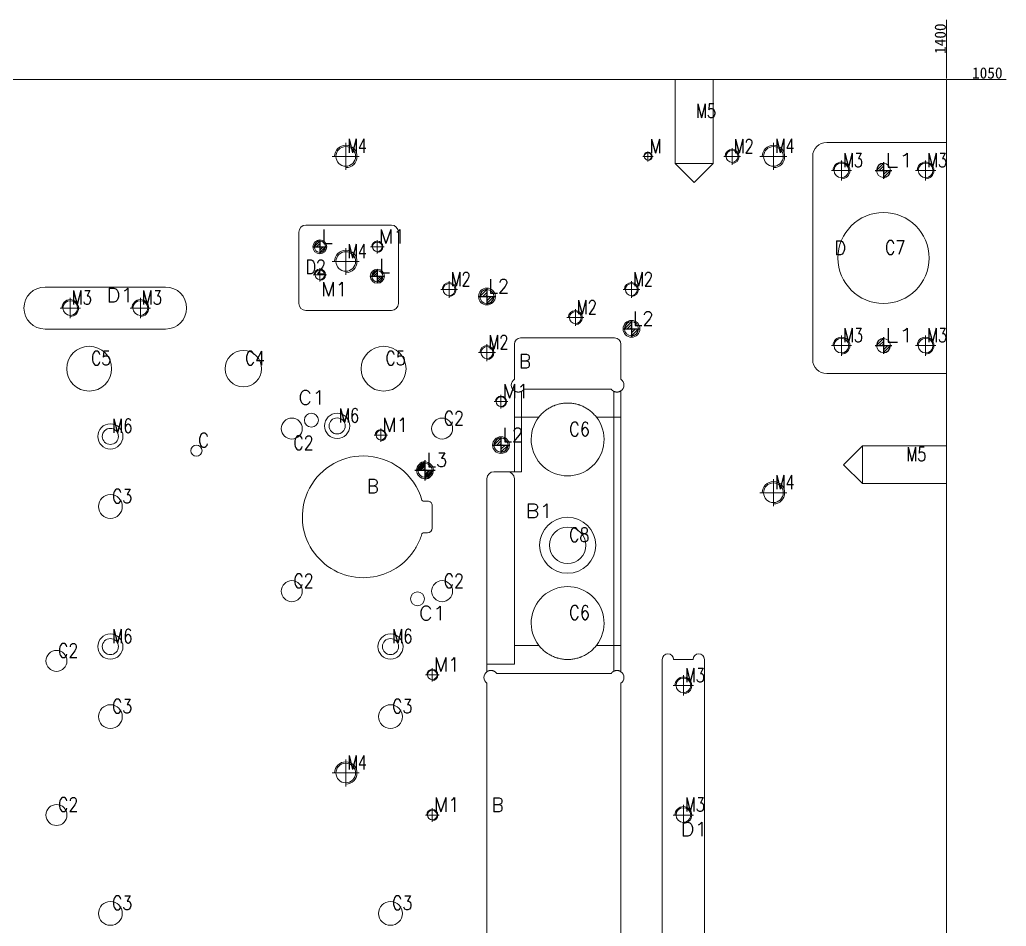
# Model space of a CAD drawing. Header units: millimetres. Extents: x 10479 to 12900, y 31305 to 32703.
# Drawn here: x 11265 to 11969, y 31952 to 32599 of the extents above; entities that cross this region are included whole.
import ezdxf

# ---------------------------------------------------------------- set-up
doc = ezdxf.new("R2010")
doc.units = ezdxf.units.MM
doc.linetypes.add('CENTER', pattern=[0])
doc.linetypes.add('DASHED', pattern=[0])
for name, color, linetype in [('dim', 4, 'Continuous'), ('LP', 7, 'Continuous'), ('LP_O', 40, 'Continuous')]:
    doc.layers.add(name, color=color, linetype=linetype)
doc.styles.add('_PUG_ERP', font='txt')
doc.styles.add('chinesef_fs', font='txt.shx', dxfattribs={"bigfont": 'gbcbig.shx'})
doc.dimstyles.new('_PUG_ERP', dxfattribs={"dimtxt": 8, "dimasz": 1.5, "dimexe": 0.5, "dimexo": 0.5, "dimgap": 0.5, "dimtad": 1, "dimtxsty": '_PUG_ERP', "dimblk": 'CLOSEDBLANK', "dimcen": 0, "dimclrd": 4, "dimclre": 4, "dimclrt": 3, "dimazin": 3, "dimtfac": 1, "dimtmove": 0, "dimatfit": 3, "dimldrblk": 'CLOSEDBLANK', "dimlwd": 9, "dimlwe": 9})

# ---------------------------------------------------------------- blocks, each defined once
blk = doc.blocks.new('*D735')
at = {"layer": 'Defpoints', "color": 0}
for p in [(11926.17, 32556), (11941.17, 32556), (10526.17, 31506)]:
    blk.add_point(p, dxfattribs=at)
at = {"layer": 'dim', "color": 4, "lineweight": 9}
blk.add_line((11926.67, 32556), (11968.72, 32556), dxfattribs=at)
at = {"layer": 'dim', "color": 3, "lineweight": 13, "insert": (11955.19, 32560.5), "char_height": 8, "attachment_point": 5, "style": '_PUG_ERP'}
blk.add_mtext('1050', dxfattribs=at)
blk = doc.blocks.new('_ClosedBlank')
blk = doc.blocks.new('*D738')
at = {"layer": 'Defpoints', "color": 0}
for p in [(11926.17, 32571), (11926.17, 32556), (10526.17, 31506)]:
    blk.add_point(p, dxfattribs=at)
at = {"layer": 'dim', "color": 4, "lineweight": 9}
blk.add_line((11926.17, 32556.5), (11926.17, 32598.55), dxfattribs=at)
at = {"layer": 'dim', "color": 3, "lineweight": 13, "insert": (11921.67, 32585.02), "char_height": 8, "attachment_point": 5, "rotation": 90, "style": '_PUG_ERP'}
blk.add_mtext('1400', dxfattribs=at)
blk = doc.blocks.new('pg_hx_L0')
at = {"color": 230}
for p, q in [((0, 0.6), (0, -0.6)), ((-0.6, 0), (0.6, 0)), ((-0.5, -0.003), (0, 0.497)), ((-0.3, 0), (0, 0.3)), ((-0.1, 0), (0, 0.1)), ((0.5, 0.003), (0, -0.497)), ((0.1, 0), (0, -0.1)), ((0.3, 0), (0, -0.3))]:
    blk.add_line(p, q, dxfattribs=at)
for start, end in [(90, 180), (270, 0)]:
    blk.add_arc((0, 0), 0.5, start, end, dxfattribs=at)
blk = doc.blocks.new('pg_hx_LLL0')
blk.add_blockref('pg_hx_L0', (0, 0))

msp = doc.modelspace()

# ---------------------------------------------------------------- linework, layer by layer
at = {"layer": 'LP', "color": 135, "linetype": 'Continuous', "lineweight": 18}
for p, q in [((10526.169, 32556), (11926.169, 32556)), ((11926.169, 32556), (11926.169, 32511)), ((11926.169, 32346), (11926.169, 32511)), ((11926.169, 32346), (11926.169, 31716))]:
    msp.add_line(p, q, dxfattribs=at)
at = {"layer": 'LP', "color": 5, "linetype": 'DASHED', "lineweight": 13, "ltscale": 1.505081}
for p, q in [((11732.666, 32556), (11732.666, 32496)), ((11759.672, 32496), (11759.672, 32556)), ((11732.666, 32496), (11746.169, 32482.497)), ((11759.672, 32496), (11732.666, 32496)), ((11746.169, 32482.497), (11759.672, 32496)), ((11866.169, 32294.503), (11852.666, 32281)), ((11926.169, 32294.503), (11866.169, 32294.503)), ((11866.169, 32294.503), (11866.169, 32281)), ((11852.666, 32281), (11866.169, 32267.497)), ((11866.169, 32281), (11866.169, 32267.497)), ((11866.169, 32267.497), (11926.169, 32267.497))]:
    msp.add_line(p, q, dxfattribs=at)
at = {"layer": 'LP', "color": 31, "linetype": 'Continuous', "lineweight": 18}
for p, q in [((11840.669, 32511), (11926.169, 32511)), ((11830.669, 32356), (11830.669, 32501)), ((11530.17, 32452), (11469.17, 32452)), ((11464.17, 32447), (11464.17, 32396.05)), ((11535.17, 32396.05), (11535.17, 32447)), ((11469.17, 32391.05), (11530.17, 32391.05)), ((11689.389, 32371.5), (11622.389, 32371.5)), ((11617.889, 32367), (11617.889, 32341.952)), ((11693.889, 32341.952), (11693.889, 32367)), ((11926.169, 32346), (11840.669, 32346)), ((11617.889, 32333.705), (11617.889, 32276)), ((11622.889, 32333.325), (11622.889, 32315)), ((11624.841, 32335), (11686.938, 32335)), ((11688.889, 32315), (11688.889, 32333.325)), ((11693.889, 32333.705), (11693.889, 32133.295)), ((11617.889, 32315), (11622.889, 32315)), ((11693.889, 32315), (11688.889, 32315)), ((11603.369, 32276), (11617.889, 32276)), ((11622.889, 32276), (11617.889, 32276)), ((11598.369, 32271), (11598.369, 32133.295)), ((11617.889, 32152), (11617.889, 32271)), ((11555.149, 32255.05), (11552.95, 32255.049)), ((11555.463, 32255.05), (11555.149, 32255.05)), ((11555.777, 32255.05), (11555.463, 32255.05)), ((11556.091, 32255.05), (11555.777, 32255.05)), ((11559.199, 32235.75), (11559.391, 32251.67)), ((11555.899, 32232.45), (11552.906, 32232.45)), ((11617.889, 32152), (11617.889, 32138.771)), ((11688.889, 32133.675), (11688.889, 32152)), ((11693.889, 32152), (11688.889, 32152)), ((11617.889, 32138.771), (11598.369, 32138.771)), ((11686.938, 32132), (11605.321, 32132)), ((11598.369, 32125.048), (11598.369, 31936.952)), ((11693.889, 31936.952), (11693.889, 32125.048))]:
    msp.add_line(p, q, dxfattribs=at)
at = {"layer": 'LP', "color": 2, "linetype": 'Continuous', "lineweight": 18}
for p, q in [((11369.169, 32407.784), (11283.169, 32407.784)), ((11283.169, 32377.784), (11369.169, 32377.784)), ((11723.399, 31919.98), (11723.399, 32142.02)), ((11745.439, 32142.02), (11731.399, 32142.02)), ((11753.439, 32142.02), (11753.439, 31919.98))]:
    msp.add_line(p, q, dxfattribs=at)
at = {"layer": 'LP', "color": 155, "linetype": 'Continuous', "lineweight": 18}
for p, q in [((11635.395, 32315), (11622.889, 32315)), ((11622.889, 32315), (11622.889, 32276)), ((11688.889, 32315), (11676.383, 32315)), ((11688.889, 32152), (11688.889, 32315)), ((11617.889, 32152), (11635.395, 32152)), ((11676.383, 32152), (11688.889, 32152))]:
    msp.add_line(p, q, dxfattribs=at)
at = {"layer": 'LP', "color": 30, "linetype": 'DASHED', "lineweight": 13, "ltscale": 1.505081}
for centre, radius in [((11497.669, 32501), 7.003), ((11802.669, 32501), 7.003), ((11479.17, 32436.5), 5), ((11497.669, 32426), 7.003), ((11520.17, 32415.5), 5), ((11598.339, 32401), 6), ((11701.389, 32378), 6), ((11491.531, 32308.685), 9), ((11329.785, 32301.2), 9), ((11608.369, 32295), 6), ((11802.669, 32261), 7.003), ((11655.889, 32223.5), 20), ((11329.785, 32151.2), 9), ((11529.554, 32151.2), 9), ((11497.669, 32061), 7.003)]:
    msp.add_circle(centre, radius, dxfattribs=at)
at = {"layer": 'LP', "color": 42, "linetype": 'Continuous', "lineweight": 18}
for centre, radius in [((11773.188, 32501), 4.253), ((11713.187, 32501), 2.603), ((11851.169, 32491), 5.253), ((11911.169, 32491), 5.253), ((11881.169, 32428.5), 32.5), ((11520.17, 32436.5), 3.403), ((11479.17, 32416.5), 3.403), ((11571.389, 32406), 4.253), ((11701.389, 32406), 4.253), ((11301.169, 32392.784), 5.253), ((11351.169, 32392.784), 5.253), ((11661.389, 32386), 4.253), ((11314.669, 32349.514), 16), ((11524.669, 32349.514), 16), ((11598.339, 32360.995), 4.253), ((11851.169, 32366), 5.253), ((11911.169, 32366), 5.253), ((11424.669, 32349.514), 13), ((11608.369, 32326), 3.403), ((11459.168, 32306.758), 7.5), ((11491.531, 32308.685), 5.753), ((11566.369, 32306.758), 7.5), ((11329.785, 32301.2), 5.753), ((11522.645, 32302.011), 3.403), ((11391.167, 32291), 4), ((11329.785, 32251.2), 8.5), ((11655.889, 32223.5), 13), ((11459.168, 32190.758), 7.5), ((11566.369, 32190.758), 7.5), ((11329.785, 32151.2), 5.753), ((11529.554, 32151.2), 5.753), ((11291.339, 32141), 7.5), ((11559.369, 32130.995), 3.403), ((11738.439, 32123.5), 5.253), ((11329.785, 32101.2), 8.5), ((11529.554, 32101.2), 8.5), ((11291.339, 32031), 7.5), ((11559.369, 32030.995), 3.403), ((11738.439, 32031), 5.253), ((11329.785, 31960.8), 8.5), ((11529.554, 31960.8), 8.5)]:
    msp.add_circle(centre, radius, dxfattribs=at)
at = {"layer": 'LP', "color": 30, "linetype": 'DASHED', "lineweight": 13, "ltscale": 1.505081}
for centre in [(11497.669, 32501), (11802.669, 32501), (11497.669, 32426), (11802.669, 32261), (11497.669, 32061)]:
    msp.add_arc(centre, 8, 270, 180, dxfattribs=at)
at = {"layer": 'LP', "color": 42, "linetype": 'Continuous', "lineweight": 13}
for centre, radius in [((11773.188, 32501), 5), ((11713.187, 32501), 3), ((11851.169, 32491), 6), ((11911.169, 32491), 6), ((11520.17, 32436.5), 4), ((11479.17, 32416.5), 4), ((11571.389, 32406), 5), ((11701.389, 32406), 5), ((11301.169, 32392.784), 6), ((11351.169, 32392.784), 6), ((11661.389, 32386), 5), ((11851.169, 32366), 6), ((11911.169, 32366), 6), ((11598.339, 32360.995), 5), ((11608.369, 32326), 4), ((11522.645, 32302.011), 4), ((11559.369, 32130.995), 4), ((11738.439, 32123.5), 6), ((11559.369, 32030.995), 4), ((11738.439, 32031), 6)]:
    msp.add_arc(centre, radius, 270, 180, dxfattribs=at)
at = {"layer": 'LP', "color": 31, "linetype": 'Continuous', "lineweight": 18}
for centre, radius, start, end in [((11840.669, 32501), 10, 90, 180), ((11469.17, 32447), 5, 90, 180), ((11530.17, 32447), 5, 0, 90), ((11469.17, 32396.05), 5, 180, 270), ((11530.17, 32396.05), 5, 270, 0), ((11622.389, 32367), 4.5, 90, 180), ((11689.389, 32367), 4.5, 0, 90), ((11840.669, 32356), 10, 180, 270), ((11620.718, 32337.828), 5, 124.449902, 235.550098), ((11691.061, 32337.828), 5, 304.449902, 55.550098), ((11655.889, 32299), 26, 142.020128, 37.979872), ((11510.199, 32243.789), 43.495, 90.040974, 123.065397), ((11510.198, 32243.817), 43.466, 53.003829, 90.040974), ((11510.174, 32243.826), 43.45, 123.065397, 156.121607), ((11510.198, 32243.817), 43.467, 15.967076, 53.003829), ((11603.369, 32271), 5, 90, 180), ((11612.889, 32271), 5, 0, 90), ((11510.183, 32243.822), 43.459, 156.121607, 213.050883), ((11552.949, 32256.049), 1, 195.967076, 270.011626), ((11556.091, 32251.75), 3.3, 358.620413, 90.001762), ((11510.199, 32243.829), 43.466, 332.976081, 343.835545), ((11552.906, 32231.45), 1, 90, 163.835545), ((11555.899, 32235.75), 3.3, 270, 0), ((11510.204, 32243.826), 43.46, 322.115182, 332.976081), ((11510.184, 32243.823), 43.461, 213.050883, 269.978214), ((11510.205, 32243.825), 43.458, 296.032726, 322.115182), ((11510.184, 32243.868), 43.506, 269.978214, 296.032726), ((11655.889, 32168), 26, 322.020128, 217.979872), ((11601.198, 32129.172), 5, 124.449902, 235.550098), ((11691.061, 32129.172), 5, 304.449902, 55.550098)]:
    msp.add_arc(centre, radius, start, end, dxfattribs=at)
at = {"layer": 'LP', "color": 2, "linetype": 'Continuous', "lineweight": 18}
for centre, radius, start, end in [((11283.169, 32392.784), 15, 90, 180), ((11369.169, 32392.784), 15, 0, 90), ((11283.169, 32392.784), 15, 180, 270), ((11369.169, 32392.784), 15, 270, 0), ((11727.399, 32142.02), 4, 0, 179.999999), ((11749.439, 32142.02), 4, 0, 179.999952)]:
    msp.add_arc(centre, radius, start, end, dxfattribs=at)
at = {"layer": 'LP', "color": 31, "linetype": 'Continuous', "lineweight": 18}
for points, knots in [([(11617.889, 32333.705), (11617.889, 32333.705), (11617.895, 32333.701), (11617.921, 32333.683), (11617.941, 32333.67), (11617.995, 32333.635), (11618.029, 32333.613), (11618.092, 32333.573), (11618.115, 32333.559), (11618.152, 32333.537), (11618.165, 32333.529), (11618.193, 32333.513), (11618.207, 32333.504), (11618.28, 32333.462), (11618.347, 32333.425), (11618.496, 32333.348), (11618.579, 32333.308), (11618.761, 32333.226), (11618.861, 32333.185), (11619.076, 32333.104), (11619.192, 32333.065), (11619.346, 32333.02), (11619.378, 32333.011), (11619.442, 32332.994), (11619.539, 32332.969), (11619.639, 32332.946), (11619.843, 32332.904), (11619.985, 32332.88), (11620.277, 32332.846), (11620.427, 32332.834), (11620.735, 32332.826), (11620.892, 32332.829), (11621.13, 32332.845), (11621.21, 32332.852), (11621.369, 32332.87), (11621.449, 32332.882), (11621.687, 32332.921), (11621.844, 32332.954), (11622.154, 32333.037), (11622.307, 32333.085), (11622.604, 32333.195), (11622.749, 32333.257), (11622.889, 32333.325)], [0, 0, 0, 0, 0.0625, 0.0625, 0.125, 0.125, 0.1875, 0.1875, 0.21875, 0.21875, 0.234375, 0.234375, 0.25, 0.25, 0.3125, 0.3125, 0.375, 0.375, 0.4375, 0.4375, 0.5, 0.5, 0.515625, 0.515625, 0.53125, 0.5625, 0.5625, 0.625, 0.625, 0.6875, 0.6875, 0.75, 0.75, 0.78125, 0.78125, 0.8125, 0.8125, 0.875, 0.875, 0.9375, 0.9375, 1, 1, 1, 1]), ([(11622.889, 32333.325), (11623.005, 32333.38), (11623.111, 32333.437), (11623.309, 32333.551), (11623.401, 32333.608), (11623.53, 32333.694), (11623.571, 32333.723), (11623.651, 32333.779), (11623.69, 32333.807), (11623.8, 32333.891), (11623.868, 32333.945), (11623.993, 32334.05), (11624.051, 32334.101), (11624.158, 32334.199), (11624.207, 32334.247), (11624.298, 32334.338), (11624.34, 32334.382), (11624.399, 32334.445), (11624.417, 32334.465), (11624.453, 32334.505), (11624.47, 32334.524), (11624.553, 32334.619), (11624.606, 32334.685), (11624.696, 32334.799), (11624.731, 32334.846), (11624.787, 32334.923), (11624.807, 32334.952), (11624.834, 32334.99), (11624.841, 32335), (11624.841, 32335)], [0, 0, 0, 0, 0.062532, 0.062532, 0.125064, 0.125064, 0.15633, 0.15633, 0.187596, 0.187596, 0.250128, 0.250128, 0.3126601, 0.3126601, 0.3751921, 0.3751921, 0.4377241, 0.4377241, 0.4689901, 0.4689901, 0.5002561, 0.5002561, 0.6253201, 0.6253201, 0.7503841, 0.7503841, 0.8754482, 0.8754482, 1, 1, 1, 1]), ([(11686.938, 32335), (11686.938, 32335), (11686.944, 32334.99), (11686.971, 32334.952), (11686.991, 32334.923), (11687.047, 32334.847), (11687.082, 32334.799), (11687.171, 32334.686), (11687.224, 32334.621), (11687.322, 32334.509), (11687.357, 32334.469), (11687.415, 32334.406), (11687.436, 32334.385), (11687.478, 32334.341), (11687.5, 32334.318), (11687.569, 32334.249), (11687.619, 32334.201), (11687.726, 32334.102), (11687.784, 32334.051), (11687.879, 32333.971), (11687.912, 32333.944), (11687.98, 32333.89), (11688.016, 32333.862), (11688.126, 32333.779), (11688.205, 32333.723), (11688.376, 32333.609), (11688.468, 32333.552), (11688.666, 32333.438), (11688.773, 32333.381), (11688.889, 32333.325)], [0, 0, 0, 0, 0.125, 0.125, 0.25, 0.25, 0.375, 0.375, 0.5, 0.5, 0.5625, 0.5625, 0.59375, 0.59375, 0.625, 0.625, 0.6875, 0.6875, 0.75, 0.75, 0.78125, 0.78125, 0.8125, 0.8125, 0.875, 0.875, 0.9375, 0.9375, 1, 1, 1, 1]), ([(11688.889, 32333.325), (11689.029, 32333.257), (11689.174, 32333.195), (11689.472, 32333.085), (11689.624, 32333.037), (11689.933, 32332.955), (11690.246, 32332.887), (11690.564, 32332.851), (11690.801, 32332.835), (11690.88, 32332.831), (11690.998, 32332.829), (11691.037, 32332.828), (11691.115, 32332.829), (11691.154, 32332.829), (11691.348, 32332.834), (11691.499, 32332.846), (11691.791, 32332.88), (11691.932, 32332.903), (11692.203, 32332.959), (11692.332, 32332.991), (11692.577, 32333.062), (11692.693, 32333.101), (11692.856, 32333.162), (11692.909, 32333.182), (11692.985, 32333.213), (11693.009, 32333.224), (11693.058, 32333.245), (11693.082, 32333.255), (11693.198, 32333.307), (11693.281, 32333.348), (11693.431, 32333.425), (11693.497, 32333.462), (11693.613, 32333.528), (11693.663, 32333.559), (11693.747, 32333.611), (11693.782, 32333.634), (11693.816, 32333.656), (11693.822, 32333.66), (11693.834, 32333.668), (11693.851, 32333.679), (11693.863, 32333.688), (11693.883, 32333.701), (11693.889, 32333.705), (11693.889, 32333.705)], [0, 0, 0, 0, 0.062513, 0.062513, 0.125026, 0.125026, 0.187539, 0.250052, 0.250052, 0.2813085, 0.2813085, 0.2969367, 0.2969367, 0.312565, 0.312565, 0.375078, 0.375078, 0.4375909, 0.4375909, 0.5001039, 0.5001039, 0.5626169, 0.5626169, 0.5938734, 0.5938734, 0.6095017, 0.6095017, 0.6251299, 0.6251299, 0.6876429, 0.6876429, 0.7501559, 0.7501559, 0.8126689, 0.8126689, 0.8751819, 0.8751819, 0.8908101, 0.8908101, 0.9064384, 0.9376949, 0.9376949, 1, 1, 1, 1]), ([(11676.383, 32315), (11676.075, 32315.395), (11675.757, 32315.778), (11675.104, 32316.523), (11674.768, 32316.884), (11674.078, 32317.585), (11673.724, 32317.925), (11672.999, 32318.583), (11672.627, 32318.902), (11671.865, 32319.519), (11671.475, 32319.816), (11670.976, 32320.175), (11670.876, 32320.247), (11670.674, 32320.388), (11670.572, 32320.458), (11670.266, 32320.665), (11670.06, 32320.8), (11669.439, 32321.195), (11669.019, 32321.446), (11668.168, 32321.923), (11667.737, 32322.149), (11666.862, 32322.576), (11666.419, 32322.777), (11665.52, 32323.156), (11665.064, 32323.332), (11664.37, 32323.579), (11664.021, 32323.698), (11663.668, 32323.809), (11663.432, 32323.882), (11663.314, 32323.918), (11662.721, 32324.091), (11662.244, 32324.216), (11661.288, 32324.438), (11660.327, 32324.633), (11659.358, 32324.772), (11658.384, 32324.885), (11657.895, 32324.927), (11656.913, 32324.984), (11656.42, 32324.999), (11655.677, 32325), (11655.304, 32324.996), (11654.868, 32324.98), (11654.681, 32324.972), (11654.556, 32324.966), (11654.494, 32324.963), (11653.932, 32324.931), (11653.437, 32324.889), (11652.453, 32324.777), (11651.965, 32324.707), (11650.996, 32324.54), (11650.033, 32324.346), (11648.61, 32323.975), (11647.675, 32323.673), (11647.094, 32323.468), (11646.978, 32323.426), (11646.747, 32323.34), (11646.401, 32323.209), (11646.059, 32323.071), (11645.381, 32322.787), (11644.936, 32322.585), (11644.059, 32322.158), (11643.628, 32321.933), (11642.778, 32321.457), (11642.359, 32321.208), (11641.535, 32320.684), (11641.129, 32320.41), (11640.53, 32319.98), (11640.332, 32319.834), (11640.087, 32319.647), (11640.038, 32319.609), (11639.94, 32319.533), (11639.891, 32319.495), (11639.745, 32319.381), (11639.261, 32318.996), (11638.793, 32318.595), (11638.062, 32317.932), (11637.706, 32317.591), (11637.013, 32316.887), (11636.676, 32316.525), (11636.021, 32315.778), (11635.703, 32315.395), (11635.395, 32315)], [0, 0, 0, 0, 0.03125, 0.03125, 0.0625, 0.0625, 0.09375, 0.09375, 0.125, 0.125, 0.15625, 0.15625, 0.1640625, 0.1640625, 0.171875, 0.171875, 0.1875, 0.1875, 0.21875, 0.21875, 0.25, 0.25, 0.28125, 0.28125, 0.3125, 0.3125, 0.328125, 0.3359375, 0.3359375, 0.34375, 0.34375, 0.375, 0.375, 0.40625, 0.4375, 0.4375, 0.46875, 0.46875, 0.5, 0.5, 0.515625, 0.5234375, 0.5273438, 0.5273438, 0.53125, 0.53125, 0.5625, 0.5625, 0.59375, 0.59375, 0.625, 0.65625, 0.6875, 0.6875, 0.6953125, 0.6953125, 0.703125, 0.71875, 0.71875, 0.75, 0.75, 0.78125, 0.78125, 0.8125, 0.8125, 0.84375, 0.84375, 0.859375, 0.859375, 0.8632813, 0.8632813, 0.8671875, 0.8671875, 0.875, 0.90625, 0.90625, 0.9375, 0.9375, 0.96875, 0.96875, 1, 1, 1, 1]), ([(11635.395, 32152), (11635.704, 32151.605), (11636.021, 32151.222), (11636.675, 32150.477), (11637.011, 32150.116), (11637.7, 32149.415), (11638.054, 32149.075), (11638.78, 32148.417), (11639.151, 32148.098), (11639.913, 32147.481), (11640.303, 32147.184), (11640.802, 32146.825), (11640.903, 32146.753), (11641.105, 32146.612), (11641.206, 32146.542), (11641.512, 32146.335), (11641.718, 32146.2), (11642.339, 32145.805), (11642.759, 32145.554), (11643.61, 32145.077), (11644.041, 32144.851), (11644.916, 32144.424), (11645.36, 32144.223), (11646.259, 32143.844), (11646.714, 32143.668), (11647.408, 32143.421), (11647.757, 32143.302), (11648.11, 32143.191), (11648.346, 32143.118), (11648.465, 32143.082), (11649.057, 32142.909), (11649.534, 32142.784), (11650.491, 32142.562), (11651.451, 32142.367), (11652.421, 32142.228), (11653.394, 32142.115), (11653.883, 32142.073), (11654.865, 32142.016), (11655.358, 32142.001), (11656.102, 32142), (11656.474, 32142.004), (11656.91, 32142.02), (11657.097, 32142.028), (11657.222, 32142.034), (11657.284, 32142.037), (11657.846, 32142.069), (11658.342, 32142.111), (11659.325, 32142.223), (11659.813, 32142.293), (11660.782, 32142.46), (11661.745, 32142.654), (11663.168, 32143.025), (11664.103, 32143.327), (11664.684, 32143.532), (11664.8, 32143.574), (11665.032, 32143.66), (11665.377, 32143.791), (11665.719, 32143.929), (11666.397, 32144.213), (11666.842, 32144.415), (11667.719, 32144.842), (11668.15, 32145.067), (11669, 32145.543), (11669.419, 32145.792), (11670.243, 32146.316), (11670.649, 32146.59), (11671.248, 32147.02), (11671.446, 32147.166), (11671.692, 32147.353), (11671.741, 32147.391), (11671.838, 32147.467), (11671.887, 32147.505), (11672.033, 32147.619), (11672.517, 32148.004), (11672.986, 32148.405), (11673.716, 32149.068), (11674.072, 32149.409), (11674.765, 32150.113), (11675.102, 32150.475), (11675.757, 32151.222), (11676.075, 32151.605), (11676.383, 32152)], [0, 0, 0, 0, 0.03125, 0.03125, 0.0625, 0.0625, 0.09375, 0.09375, 0.125, 0.125, 0.15625, 0.15625, 0.1640625, 0.1640625, 0.171875, 0.171875, 0.1875, 0.1875, 0.21875, 0.21875, 0.25, 0.25, 0.28125, 0.28125, 0.3125, 0.3125, 0.328125, 0.3359375, 0.3359375, 0.34375, 0.34375, 0.375, 0.375, 0.40625, 0.4375, 0.4375, 0.46875, 0.46875, 0.5, 0.5, 0.515625, 0.5234375, 0.5273438, 0.5273438, 0.53125, 0.53125, 0.5625, 0.5625, 0.59375, 0.59375, 0.625, 0.65625, 0.6875, 0.6875, 0.6953125, 0.6953125, 0.703125, 0.71875, 0.71875, 0.75, 0.75, 0.78125, 0.78125, 0.8125, 0.8125, 0.84375, 0.84375, 0.859375, 0.859375, 0.8632813, 0.8632813, 0.8671875, 0.8671875, 0.875, 0.90625, 0.90625, 0.9375, 0.9375, 0.96875, 0.96875, 1, 1, 1, 1]), ([(11605.321, 32132), (11605.321, 32132), (11605.316, 32132.007), (11605.296, 32132.036), (11605.281, 32132.057), (11605.24, 32132.114), (11605.214, 32132.15), (11605.15, 32132.234), (11605.112, 32132.283), (11605.021, 32132.395), (11604.968, 32132.457), (11604.873, 32132.561), (11604.84, 32132.598), (11604.767, 32132.673), (11604.728, 32132.713), (11604.644, 32132.794), (11604.599, 32132.837), (11604.503, 32132.923), (11604.452, 32132.968), (11604.369, 32133.037), (11604.341, 32133.06), (11604.282, 32133.107), (11604.251, 32133.131), (11604.157, 32133.203), (11604.09, 32133.251), (11603.947, 32133.349), (11603.871, 32133.398), (11603.709, 32133.496), (11603.622, 32133.546), (11603.483, 32133.619), (11603.435, 32133.643), (11603.36, 32133.68), (11603.335, 32133.692), (11603.284, 32133.716), (11603.258, 32133.728), (11603.126, 32133.786), (11603.014, 32133.832), (11602.837, 32133.896), (11602.776, 32133.916), (11602.681, 32133.946), (11602.649, 32133.956), (11602.585, 32133.975), (11602.552, 32133.985), (11602.386, 32134.03), (11602.248, 32134.062), (11601.963, 32134.115), (11601.815, 32134.136), (11601.641, 32134.152), (11601.622, 32134.154), (11601.583, 32134.157), (11601.525, 32134.161), (11601.466, 32134.164), (11601.35, 32134.17), (11601.195, 32134.173), (11601.04, 32134.17), (11600.885, 32134.162), (11600.807, 32134.157), (11600.575, 32134.135), (11600.426, 32134.114), (11600.21, 32134.074), (11600.14, 32134.059), (11600.035, 32134.035), (11600.001, 32134.026), (11599.932, 32134.009), (11599.899, 32134), (11599.734, 32133.955), (11599.61, 32133.914), (11599.433, 32133.85), (11599.375, 32133.828), (11599.263, 32133.783), (11599.209, 32133.76), (11599.05, 32133.688), (11598.952, 32133.64), (11598.767, 32133.542), (11598.68, 32133.493), (11598.517, 32133.394), (11598.441, 32133.344), (11598.369, 32133.295)], [0, 0, 0, 0, 0.0625, 0.0625, 0.125, 0.125, 0.1875, 0.1875, 0.25, 0.25, 0.3125, 0.3125, 0.34375, 0.34375, 0.375, 0.375, 0.40625, 0.40625, 0.4375, 0.4375, 0.453125, 0.453125, 0.46875, 0.46875, 0.5, 0.5, 0.53125, 0.53125, 0.5625, 0.5625, 0.578125, 0.578125, 0.5859375, 0.5859375, 0.59375, 0.59375, 0.625, 0.625, 0.640625, 0.640625, 0.6484375, 0.6484375, 0.65625, 0.65625, 0.6875, 0.6875, 0.71875, 0.71875, 0.7226562, 0.7226562, 0.7265625, 0.734375, 0.734375, 0.75, 0.765625, 0.765625, 0.78125, 0.78125, 0.8125, 0.8125, 0.828125, 0.828125, 0.8359375, 0.8359375, 0.84375, 0.84375, 0.875, 0.875, 0.890625, 0.890625, 0.90625, 0.90625, 0.9375, 0.9375, 0.96875, 0.96875, 1, 1, 1, 1]), ([(11688.889, 32133.675), (11688.774, 32133.62), (11688.667, 32133.563), (11688.469, 32133.449), (11688.377, 32133.392), (11688.248, 32133.306), (11688.207, 32133.277), (11688.127, 32133.221), (11688.089, 32133.193), (11687.978, 32133.109), (11687.911, 32133.055), (11687.785, 32132.95), (11687.728, 32132.899), (11687.621, 32132.801), (11687.571, 32132.753), (11687.48, 32132.662), (11687.438, 32132.618), (11687.379, 32132.555), (11687.361, 32132.535), (11687.325, 32132.495), (11687.308, 32132.476), (11687.226, 32132.381), (11687.172, 32132.315), (11687.082, 32132.201), (11687.047, 32132.154), (11686.991, 32132.077), (11686.971, 32132.048), (11686.944, 32132.01), (11686.938, 32132), (11686.938, 32132)], [0, 0, 0, 0, 0.062532, 0.062532, 0.125064, 0.125064, 0.15633, 0.15633, 0.187596, 0.187596, 0.250128, 0.250128, 0.3126601, 0.3126601, 0.3751921, 0.3751921, 0.4377241, 0.4377241, 0.4689901, 0.4689901, 0.5002561, 0.5002561, 0.6253201, 0.6253201, 0.7503841, 0.7503841, 0.8754482, 0.8754482, 1, 1, 1, 1]), ([(11693.889, 32133.295), (11693.889, 32133.295), (11693.883, 32133.299), (11693.857, 32133.317), (11693.837, 32133.33), (11693.784, 32133.365), (11693.75, 32133.387), (11693.687, 32133.427), (11693.664, 32133.441), (11693.626, 32133.463), (11693.613, 32133.471), (11693.586, 32133.487), (11693.571, 32133.496), (11693.498, 32133.538), (11693.431, 32133.575), (11693.282, 32133.652), (11693.199, 32133.692), (11693.017, 32133.774), (11692.917, 32133.815), (11692.702, 32133.896), (11692.586, 32133.935), (11692.432, 32133.98), (11692.4, 32133.989), (11692.337, 32134.006), (11692.24, 32134.031), (11692.14, 32134.054), (11691.935, 32134.096), (11691.793, 32134.12), (11691.501, 32134.154), (11691.351, 32134.166), (11691.043, 32134.174), (11690.887, 32134.171), (11690.649, 32134.155), (11690.569, 32134.148), (11690.409, 32134.13), (11690.33, 32134.118), (11690.092, 32134.079), (11689.934, 32134.046), (11689.624, 32133.963), (11689.472, 32133.915), (11689.174, 32133.805), (11689.029, 32133.743), (11688.889, 32133.675)], [0, 0, 0, 0, 0.0625, 0.0625, 0.125, 0.125, 0.1875, 0.1875, 0.21875, 0.21875, 0.234375, 0.234375, 0.25, 0.25, 0.3125, 0.3125, 0.375, 0.375, 0.4375, 0.4375, 0.5, 0.5, 0.515625, 0.515625, 0.53125, 0.5625, 0.5625, 0.625, 0.625, 0.6875, 0.6875, 0.75, 0.75, 0.78125, 0.78125, 0.8125, 0.8125, 0.875, 0.875, 0.9375, 0.9375, 1, 1, 1, 1])]:
    msp.add_open_spline(points, degree=3, knots=knots, dxfattribs=at)
at = {"layer": 'LP_O', "linetype": 'CENTER', "lineweight": 13, "ltscale": 1.505081}
for p, q in [((11497.669, 32491.4), (11497.669, 32510.6)), ((11773.188, 32495), (11773.188, 32507)), ((11802.669, 32491.4), (11802.669, 32510.6)), ((11488.069, 32501), (11507.269, 32501)), ((11709.587, 32501), (11716.787, 32501)), ((11713.187, 32497.4), (11713.187, 32504.6)), ((11767.188, 32501), (11779.188, 32501)), ((11793.069, 32501), (11812.269, 32501)), ((11851.169, 32483.8), (11851.169, 32498.2)), ((11911.169, 32483.8), (11911.169, 32498.2)), ((11843.969, 32491), (11858.369, 32491)), ((11903.969, 32491), (11918.369, 32491)), ((11497.669, 32416.4), (11497.669, 32435.6)), ((11515.37, 32436.5), (11524.97, 32436.5)), ((11520.17, 32431.7), (11520.17, 32441.3)), ((11479.17, 32411.7), (11479.17, 32421.3)), ((11488.069, 32426), (11507.269, 32426)), ((11474.37, 32416.5), (11483.97, 32416.5)), ((11571.389, 32400), (11571.389, 32412)), ((11701.389, 32400), (11701.389, 32412)), ((11301.169, 32385.584), (11301.169, 32399.984)), ((11351.169, 32385.584), (11351.169, 32399.984)), ((11565.389, 32406), (11577.389, 32406)), ((11695.389, 32406), (11707.389, 32406)), ((11293.969, 32392.784), (11308.369, 32392.784)), ((11343.969, 32392.784), (11358.369, 32392.784)), ((11655.389, 32386), (11667.389, 32386)), ((11661.389, 32380), (11661.389, 32392)), ((11851.169, 32358.8), (11851.169, 32373.2)), ((11911.169, 32358.8), (11911.169, 32373.2)), ((11598.339, 32354.995), (11598.339, 32366.995)), ((11843.969, 32366), (11858.369, 32366)), ((11903.969, 32366), (11918.369, 32366)), ((11592.339, 32360.995), (11604.339, 32360.995)), ((11608.369, 32321.2), (11608.369, 32330.8)), ((11603.569, 32326), (11613.169, 32326)), ((11517.845, 32302.011), (11527.445, 32302.011)), ((11522.645, 32297.211), (11522.645, 32306.811)), ((11802.669, 32251.4), (11802.669, 32270.6)), ((11793.069, 32261), (11812.269, 32261)), ((11559.369, 32126.195), (11559.369, 32135.795)), ((11554.569, 32130.995), (11564.169, 32130.995)), ((11738.439, 32116.3), (11738.439, 32130.7)), ((11731.239, 32123.5), (11745.639, 32123.5)), ((11497.669, 32051.4), (11497.669, 32070.6)), ((11488.069, 32061), (11507.269, 32061)), ((11559.369, 32026.195), (11559.369, 32035.795)), ((11738.439, 32023.8), (11738.439, 32038.2)), ((11554.569, 32030.995), (11564.169, 32030.995)), ((11731.239, 32031), (11745.639, 32031))]:
    msp.add_line(p, q, dxfattribs=at)
at = {"layer": 'LP_O', "linetype": 'Continuous', "lineweight": 18}
for centre, radius in [((11881.169, 32491), 5), ((11479.17, 32436.5), 4), ((11520.17, 32415.5), 4), ((11598.339, 32401), 5), ((11701.389, 32378), 5), ((11881.169, 32366), 5), ((11473.13, 32312.767), 5), ((11608.369, 32295), 5), ((11554.169, 32277), 5), ((11548.807, 32185.296), 5)]:
    msp.add_circle(centre, radius, dxfattribs=at)
at = {"layer": 'LP_O', "linetype": 'DASHED', "lineweight": 13, "ltscale": 1.505081}
msp.add_circle((11554.169, 32277), 6, dxfattribs=at)

# ---------------------------------------------------------------- block references
at = {"layer": 'LP', "lineweight": 13, "ltscale": 1.505081}
for p, xscale, yscale, zscale in [((11881.169, 32491), 10, 10, 10), ((11479.17, 32436.5), 8, 8, 8), ((11520.17, 32415.5), 8, 8, 8), ((11598.339, 32401), 10, 10, 10), ((11701.389, 32378), 10, 10, 10), ((11881.169, 32366), 10, 10, 10), ((11608.369, 32295), 10, 10, 10), ((11554.169, 32277), 12, 12, 12), ((11554.169, 32277), 10, 10, 10)]:
    msp.add_blockref('pg_hx_LLL0', p, dxfattribs=dict(at, xscale=xscale, yscale=yscale, zscale=zscale))

# ---------------------------------------------------------------- texts
at = {"layer": 'dim', "color": 4, "lineweight": 13, "style": 'chinesef_fs'}
for s, width, p in [('M5', 0.7599, (11747.401, 32528.513)), ('M4', 0.7404, (11498.761, 32503.443)), ('M', 0.8408, (11714.18, 32503.394)), ('M2', 0.7599, (11774.22, 32503.414)), ('M4', 0.7404, (11803.761, 32503.443)), ('M3', 0.7599, (11852.221, 32493.424)), ('L1', 1.3125, (11882.201, 32493.414)), ('M3', 0.7599, (11912.221, 32493.424)), ('L', 1.1211, (11480.202, 32438.913)), ('M1', 0.9957, (11521.182, 32438.903)), ('M4', 0.7404, (11498.761, 32428.443)), ('D', 0.9609, (11845.926, 32430.864)), ('C7', 0.825, (11882.207, 32430.917)), ('L', 1.1211, (11521.202, 32417.913)), ('D2', 0.825, (11469.012, 32417.309)), ('M2', 0.7599, (11572.421, 32408.413)), ('M2', 0.7599, (11702.421, 32408.413)), ('D1', 1.1106, (11327.101, 32396.902)), ('M1', 0.9957, (11480.182, 32401.353)), ('L2', 0.9315, (11599.391, 32403.423)), ('M3', 0.7599, (11302.221, 32395.207)), ('M3', 0.7599, (11352.221, 32395.207)), ('M2', 0.7599, (11662.421, 32388.413)), ('L2', 0.9315, (11702.441, 32380.423)), ('M2', 0.7599, (11599.371, 32363.408)), ('M3', 0.7599, (11852.221, 32368.424)), ('L1', 1.3125, (11882.201, 32368.414)), ('M3', 0.7599, (11912.221, 32368.424)), ('C5', 0.825, (11315.921, 32352.037)), ('C4', 0.8021, (11425.861, 32352.008)), ('C5', 0.825, (11525.921, 32352.038)), ('B', 0.9609, (11621.138, 32349.819)), ('M1', 0.9957, (11609.381, 32328.403)), ('C1', 1.1106, (11463.632, 32323.955)), ('M6', 0.7804, (11492.643, 32311.138)), ('C2', 0.825, (11567.451, 32309.196)), ('M6', 0.7804, (11330.897, 32303.653)), ('M1', 0.9957, (11523.657, 32304.414)), ('C6', 0.8493, (11656.927, 32301.416)), ('C', 0.8969, (11392.179, 32293.403)), ('C2', 0.825, (11460.25, 32291.646)), ('L2', 0.9315, (11609.421, 32297.423)), ('L3', 0.9315, (11555.221, 32279.423)), ('M5', 0.7599, (11897.401, 32283.513)), ('M4', 0.7404, (11803.761, 32263.443)), ('B', 0.9609, (11512.611, 32260.701)), ('C3', 0.825, (11330.887, 32253.648)), ('B1', 1.1106, (11625.855, 32243.145)), ('C8', 0.825, (11656.927, 32225.916)), ('C2', 0.825, (11460.25, 32193.196)), ('C2', 0.825, (11567.451, 32193.196)), ('C1', 1.1106, (11549.839, 32170.159)), ('C6', 0.8493, (11656.927, 32170.416)), ('M6', 0.7804, (11330.897, 32153.653)), ('M6', 0.7804, (11530.667, 32153.653)), ('C2', 0.825, (11292.421, 32143.438)), ('M1', 0.9957, (11560.381, 32133.398)), ('M3', 0.7599, (11739.491, 32125.923)), ('C3', 0.825, (11330.887, 32103.648)), ('C3', 0.825, (11530.657, 32103.648)), ('M4', 0.7404, (11498.761, 32063.443)), ('C2', 0.825, (11292.421, 32033.438)), ('M1', 0.9957, (11560.381, 32033.398)), ('B', 0.9609, (11601.618, 32033.363)), ('M3', 0.7599, (11739.491, 32033.423)), ('D1', 1.1106, (11736.331, 32015.813)), ('C3', 0.825, (11330.887, 31963.248)), ('C3', 0.825, (11530.657, 31963.248))]:
    msp.add_text(s, height=10, dxfattribs=dict(at, width=width)).set_placement(p)

# ---------------------------------------------------------------- dimensions: what is measured, and where the dimension line sits
at = {"layer": 'dim', "lineweight": 13}
for offset, dtype, picture, middle in [((0, 15), 1, '*D738', (11921.669, 32585.024)), ((15, 0), 0, '*D735', (11955.193, 32560.5))]:
    dim = msp.add_ordinate_dim(feature_location=(11926.169, 32556), offset=offset, dtype=dtype, origin=(10526.169, 31506), dimstyle='_PUG_ERP', dxfattribs=at)
    dim.commit()
    dim.dimension.update_dxf_attribs({"geometry": picture, "text_midpoint": middle})

doc.saveas('drawing.dxf')
